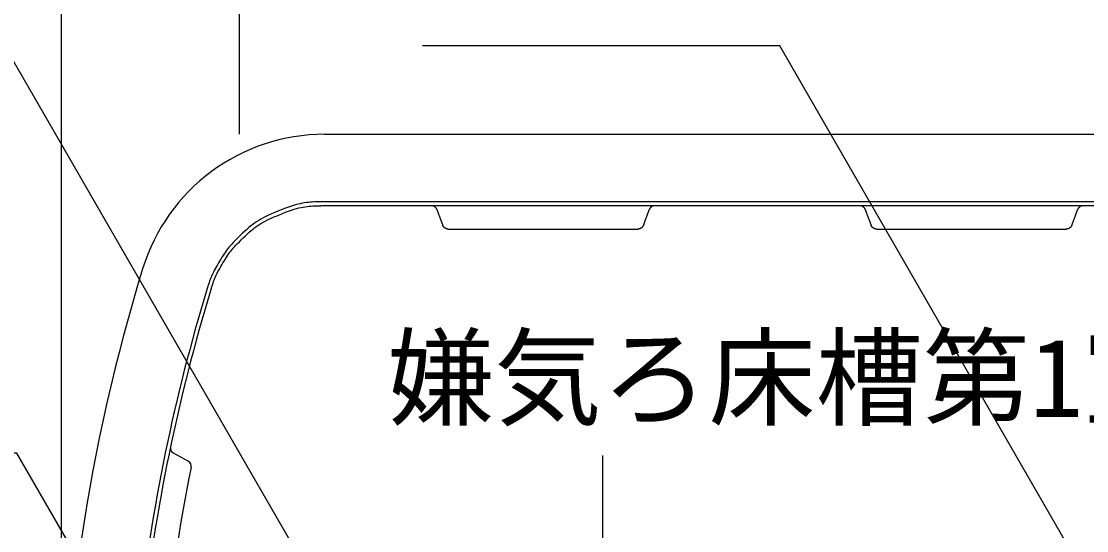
# Model space of a CAD drawing. Units: millimetres, scale not verified. Extents: x -8910 to 8910, y -6308 to 6308.
# Drawn here: x -6097 to -5201, y 1079 to 1507 of the extents above; entities that cross this region are included whole.
import ezdxf
from ezdxf.enums import TextEntityAlignment as Align

# ---------------------------------------------------------------- set-up
doc = ezdxf.new("R2010")
doc.units = ezdxf.units.MM
doc.header["$LTSCALE"] = 30
doc.linetypes.add('CHAIN2', pattern=[12, 9, -1, 1, -1])
for name, color, linetype, lineweight in [('0-2_08', 2, 'CHAIN2', 25), ('0-5_空気管', 3, 'Continuous', 25), ('0-6_機器', 2, 'Continuous', 25)]:
    doc.layers.add(name, color=color, linetype=linetype, lineweight=lineweight)
doc.styles.add('ＭＳ ゴシック', font='')
doc.styles.get('ＭＳ ゴシック').set_extended_font_data('MS Gothic')

msp = doc.modelspace()

# ---------------------------------------------------------------- linework, layer by layer
at = {"layer": '0-2_08'}
msp.add_line((-5913.24, 1412.41), (-5913.24, 1812.41), dxfattribs=at)
at = {"layer": '0-5_空気管'}
for p, q in [((-5459.4, 1486.58), (-5759.67, 1486.58)), ((-5160.5, 968.88), (-5459.4, 1486.58)), ((-5841.84, 1412.42), (-3194.61, 1412.42)), ((-5016.94, 1352.42), (-5845.03, 1352.42)), ((-5569.15, 1348.64), (-5568.96, 1349.15)), ((-5209.15, 1348.64), (-5208.96, 1349.15)), ((-5742.83, 1336.58), (-5742.64, 1336.07)), ((-5382.83, 1336.58), (-5382.64, 1336.07)), ((-5738.22, 1332.8), (-5578.31, 1332.8)), ((-5378.22, 1332.8), (-5218.31, 1332.8)), ((-5956.56, 1137.88), (-5968.85, 1144.58))]:
    msp.add_line(p, q, dxfattribs=at)
at = {"layer": '0-5_空気管', "linetype": 'CHAIN2'}
msp.add_line((-5608.23, 1142.42), (-5608.23, 542.42), dxfattribs=at)
at = {"layer": '0-5_空気管'}
for points in [[(-5806, 958.76), (-6162.74, 1576.65), (-6685.47, 1576.65)], [(-5845.13, 1355.62), (-5846.26, 1355.61), (-5847.54, 1355.6), (-5848.95, 1355.57), (-5850.46, 1355.51), (-5852.06, 1355.44), (-5853.7, 1355.33), (-5855.37, 1355.18), (-5857.04, 1355), (-5858.74, 1354.76), (-5860.47, 1354.46), (-5862.28, 1354.1), (-5864.17, 1353.65), (-5866.18, 1353.11), (-5868.32, 1352.48), (-5870.62, 1351.73), (-5873.08, 1350.88), (-5875.68, 1349.92), (-5878.36, 1348.89), (-5881.07, 1347.8), (-5883.77, 1346.66), (-5886.4, 1345.52), (-5888.92, 1344.37), (-5891.27, 1343.25), (-5893.43, 1342.16), (-5895.41, 1341.1), (-5897.25, 1340.03), (-5898.99, 1338.95), (-5900.65, 1337.83), (-5902.27, 1336.64), (-5903.89, 1335.38), (-5905.54, 1334), (-5907.25, 1332.52), (-5909, 1330.94), (-5910.76, 1329.3), (-5912.5, 1327.64), (-5914.19, 1325.99), (-5915.81, 1324.37), (-5917.32, 1322.82), (-5918.7, 1321.37)], [(-5906.91, 1328.5), (-5905.22, 1330.03), (-5903.56, 1331.47), (-5901.96, 1332.8), (-5900.39, 1334.03), (-5898.82, 1335.17), (-5897.21, 1336.26), (-5895.53, 1337.31), (-5893.75, 1338.35), (-5891.83, 1339.38), (-5889.74, 1340.43), (-5887.46, 1341.52), (-5885.02, 1342.63), (-5882.47, 1343.74), (-5879.85, 1344.83), (-5877.22, 1345.89), (-5874.63, 1346.89), (-5872.11, 1347.82), (-5869.72, 1348.65), (-5867.5, 1349.37), (-5865.42, 1349.99), (-5863.48, 1350.5), (-5861.64, 1350.94), (-5859.89, 1351.29), (-5858.21, 1351.58), (-5856.57, 1351.81), (-5854.94, 1351.99), (-5853.33, 1352.13), (-5851.74, 1352.24), (-5850.19, 1352.31), (-5848.73, 1352.36), (-5847.36, 1352.39), (-5846.12, 1352.41), (-5845.03, 1352.42)], [(-5016.8, 1355.62), (-5845.13, 1355.62)], [(-5750.38, 1352.08), (-5750.45, 1352.11), (-5750.51, 1352.13), (-5750.57, 1352.15), (-5750.68, 1352.19), (-5750.74, 1352.21), (-5750.81, 1352.23), (-5750.87, 1352.24), (-5750.95, 1352.26), (-5751.02, 1352.28), (-5751.1, 1352.3), (-5751.18, 1352.31), (-5751.33, 1352.34), (-5751.4, 1352.36), (-5751.46, 1352.37), (-5751.58, 1352.39), (-5751.68, 1352.4), (-5751.73, 1352.4), (-5751.82, 1352.41), (-5751.86, 1352.41), (-5751.91, 1352.41), (-5751.95, 1352.41), (-5751.99, 1352.42)], [(-5747.49, 1349.15), (-5747.53, 1349.25), (-5747.55, 1349.3), (-5747.57, 1349.35), (-5747.59, 1349.41), (-5747.61, 1349.47), (-5747.64, 1349.54), (-5747.67, 1349.61), (-5747.71, 1349.68), (-5747.74, 1349.76), (-5747.82, 1349.9), (-5747.86, 1349.98), (-5747.91, 1350.05), (-5747.96, 1350.13), (-5748.02, 1350.21), (-5748.08, 1350.3), (-5748.16, 1350.39), (-5748.23, 1350.49), (-5748.32, 1350.59), (-5748.41, 1350.7), (-5748.61, 1350.91), (-5748.71, 1351.01), (-5748.8, 1351.1), (-5748.89, 1351.19), (-5748.98, 1351.27), (-5749.06, 1351.34), (-5749.14, 1351.41), (-5749.22, 1351.47), (-5749.29, 1351.52), (-5749.37, 1351.58), (-5749.46, 1351.63), (-5749.55, 1351.68), (-5749.64, 1351.73), (-5749.73, 1351.78), (-5749.84, 1351.83), (-5750.03, 1351.93), (-5750.13, 1351.97), (-5750.22, 1352.01), (-5750.3, 1352.05), (-5750.38, 1352.08)], [(-5564.54, 1352.42), (-5564.61, 1352.41), (-5564.76, 1352.41), (-5564.92, 1352.39), (-5565, 1352.39), (-5565.08, 1352.37), (-5565.17, 1352.36), (-5565.26, 1352.34), (-5565.35, 1352.32), (-5565.44, 1352.29), (-5565.55, 1352.26), (-5565.66, 1352.23), (-5565.78, 1352.18), (-5565.91, 1352.14), (-5566.04, 1352.09), (-5566.17, 1352.04), (-5566.3, 1351.98), (-5566.43, 1351.93), (-5566.55, 1351.87), (-5566.66, 1351.82), (-5566.77, 1351.76), (-5566.86, 1351.71), (-5566.95, 1351.66), (-5567.03, 1351.61), (-5567.12, 1351.55), (-5567.19, 1351.5), (-5567.27, 1351.44), (-5567.35, 1351.37), (-5567.43, 1351.3), (-5567.51, 1351.23), (-5567.59, 1351.16), (-5567.67, 1351.08), (-5567.75, 1351), (-5567.83, 1350.93), (-5567.9, 1350.86), (-5567.96, 1350.79), (-5568.02, 1350.73), (-5568.07, 1350.68), (-5568.11, 1350.63), (-5568.15, 1350.58)], [(-5390.38, 1352.08), (-5390.45, 1352.11), (-5390.51, 1352.13), (-5390.57, 1352.15), (-5390.68, 1352.19), (-5390.74, 1352.21), (-5390.81, 1352.23), (-5390.87, 1352.24), (-5390.95, 1352.26), (-5391.02, 1352.28), (-5391.1, 1352.3), (-5391.18, 1352.31), (-5391.33, 1352.34), (-5391.4, 1352.36), (-5391.46, 1352.37), (-5391.58, 1352.39), (-5391.68, 1352.4), (-5391.73, 1352.4), (-5391.82, 1352.41), (-5391.86, 1352.41), (-5391.91, 1352.41), (-5391.95, 1352.41), (-5391.99, 1352.42)], [(-5387.49, 1349.15), (-5387.53, 1349.25), (-5387.55, 1349.3), (-5387.57, 1349.35), (-5387.59, 1349.41), (-5387.61, 1349.47), (-5387.64, 1349.54), (-5387.67, 1349.61), (-5387.71, 1349.68), (-5387.74, 1349.76), (-5387.82, 1349.9), (-5387.86, 1349.98), (-5387.91, 1350.05), (-5387.96, 1350.13), (-5388.02, 1350.21), (-5388.08, 1350.3), (-5388.16, 1350.39), (-5388.23, 1350.49), (-5388.32, 1350.59), (-5388.41, 1350.7), (-5388.61, 1350.91), (-5388.71, 1351.01), (-5388.8, 1351.1), (-5388.89, 1351.19), (-5388.98, 1351.27), (-5389.06, 1351.34), (-5389.14, 1351.41), (-5389.22, 1351.47), (-5389.29, 1351.52), (-5389.37, 1351.58), (-5389.46, 1351.63), (-5389.55, 1351.68), (-5389.64, 1351.73), (-5389.73, 1351.78), (-5389.84, 1351.83), (-5390.03, 1351.93), (-5390.13, 1351.97), (-5390.22, 1352.01), (-5390.3, 1352.05), (-5390.38, 1352.08)], [(-5204.54, 1352.42), (-5204.61, 1352.41), (-5204.76, 1352.41), (-5204.92, 1352.39), (-5205, 1352.39), (-5205.08, 1352.37), (-5205.17, 1352.36), (-5205.26, 1352.34), (-5205.35, 1352.32), (-5205.44, 1352.29), (-5205.55, 1352.26), (-5205.66, 1352.23), (-5205.78, 1352.18), (-5205.91, 1352.14), (-5206.04, 1352.09), (-5206.17, 1352.04), (-5206.3, 1351.98), (-5206.43, 1351.93), (-5206.55, 1351.87), (-5206.66, 1351.82), (-5206.77, 1351.76), (-5206.86, 1351.71), (-5206.95, 1351.66), (-5207.03, 1351.61), (-5207.12, 1351.55), (-5207.19, 1351.5), (-5207.27, 1351.44), (-5207.35, 1351.37), (-5207.43, 1351.3), (-5207.51, 1351.23), (-5207.59, 1351.16), (-5207.67, 1351.08), (-5207.75, 1351), (-5207.83, 1350.93), (-5207.9, 1350.86), (-5207.96, 1350.79), (-5208.02, 1350.73), (-5208.07, 1350.68), (-5208.11, 1350.63), (-5208.15, 1350.58)], [(-5747.49, 1349.15), (-5747.36, 1348.79), (-5747.3, 1348.64), (-5747.24, 1348.46), (-5747.16, 1348.25), (-5747.07, 1348.02), (-5746.98, 1347.77), (-5746.88, 1347.51), (-5746.79, 1347.24), (-5746.58, 1346.7), (-5746.48, 1346.42), (-5746.37, 1346.13), (-5746.26, 1345.84), (-5746.15, 1345.52), (-5746.02, 1345.18), (-5745.89, 1344.82), (-5745.74, 1344.43), (-5745.58, 1344), (-5745.41, 1343.55), (-5745.24, 1343.09), (-5745.06, 1342.61), (-5744.89, 1342.13), (-5744.72, 1341.67), (-5744.55, 1341.22), (-5744.39, 1340.79), (-5744.24, 1340.4), (-5744.11, 1340.04), (-5743.98, 1339.7), (-5743.87, 1339.38), (-5743.76, 1339.08), (-5743.65, 1338.8), (-5743.55, 1338.52), (-5743.45, 1338.25), (-5743.34, 1337.98), (-5743.25, 1337.71), (-5743.15, 1337.45), (-5743.06, 1337.2), (-5742.97, 1336.97), (-5742.89, 1336.76), (-5742.83, 1336.58)], [(-5573.82, 1336.07), (-5573.68, 1336.43), (-5573.63, 1336.58), (-5573.56, 1336.76), (-5573.48, 1336.97), (-5573.39, 1337.2), (-5573.3, 1337.45), (-5573.21, 1337.71), (-5573.11, 1337.98), (-5573.01, 1338.25), (-5572.8, 1338.8), (-5572.7, 1339.08), (-5572.58, 1339.38), (-5572.47, 1339.7), (-5572.34, 1340.04), (-5572.21, 1340.4), (-5572.06, 1340.79), (-5571.91, 1341.22), (-5571.74, 1341.67), (-5571.56, 1342.13), (-5571.39, 1342.61), (-5571.21, 1343.09), (-5571.04, 1343.55), (-5570.87, 1344), (-5570.71, 1344.43), (-5570.57, 1344.82), (-5570.43, 1345.18), (-5570.31, 1345.52), (-5570.19, 1345.84), (-5570.08, 1346.13), (-5569.97, 1346.42), (-5569.87, 1346.7), (-5569.77, 1346.97), (-5569.67, 1347.24), (-5569.57, 1347.51), (-5569.47, 1347.77), (-5569.38, 1348.02), (-5569.3, 1348.25), (-5569.22, 1348.46), (-5569.15, 1348.64)], [(-5568.15, 1350.58), (-5568.19, 1350.53), (-5568.23, 1350.48), (-5568.26, 1350.43), (-5568.3, 1350.38), (-5568.34, 1350.32), (-5568.38, 1350.26), (-5568.43, 1350.2), (-5568.47, 1350.13), (-5568.51, 1350.06), (-5568.55, 1349.99), (-5568.59, 1349.93), (-5568.63, 1349.87), (-5568.66, 1349.81), (-5568.69, 1349.76), (-5568.72, 1349.71), (-5568.77, 1349.62), (-5568.79, 1349.58), (-5568.86, 1349.41), (-5568.88, 1349.37), (-5568.91, 1349.3), (-5568.92, 1349.26), (-5568.93, 1349.23), (-5568.96, 1349.15)], [(-5387.49, 1349.15), (-5387.36, 1348.79), (-5387.3, 1348.64), (-5387.24, 1348.46), (-5387.16, 1348.25), (-5387.07, 1348.02), (-5386.98, 1347.77), (-5386.88, 1347.51), (-5386.79, 1347.24), (-5386.58, 1346.7), (-5386.48, 1346.42), (-5386.37, 1346.13), (-5386.26, 1345.84), (-5386.15, 1345.52), (-5386.02, 1345.18), (-5385.89, 1344.82), (-5385.74, 1344.43), (-5385.58, 1344), (-5385.41, 1343.55), (-5385.24, 1343.09), (-5385.06, 1342.61), (-5384.89, 1342.13), (-5384.72, 1341.67), (-5384.55, 1341.22), (-5384.39, 1340.79), (-5384.24, 1340.4), (-5384.11, 1340.04), (-5383.98, 1339.7), (-5383.87, 1339.38), (-5383.76, 1339.08), (-5383.65, 1338.8), (-5383.55, 1338.52), (-5383.45, 1338.25), (-5383.34, 1337.98), (-5383.25, 1337.71), (-5383.15, 1337.45), (-5383.06, 1337.2), (-5382.97, 1336.97), (-5382.89, 1336.76), (-5382.83, 1336.58)], [(-5213.82, 1336.07), (-5213.68, 1336.43), (-5213.63, 1336.58), (-5213.56, 1336.76), (-5213.48, 1336.97), (-5213.39, 1337.2), (-5213.3, 1337.45), (-5213.21, 1337.71), (-5213.11, 1337.98), (-5213.01, 1338.25), (-5212.8, 1338.8), (-5212.7, 1339.08), (-5212.58, 1339.38), (-5212.47, 1339.7), (-5212.34, 1340.04), (-5212.21, 1340.4), (-5212.06, 1340.79), (-5211.91, 1341.22), (-5211.74, 1341.67), (-5211.56, 1342.13), (-5211.39, 1342.61), (-5211.21, 1343.09), (-5211.04, 1343.55), (-5210.87, 1344), (-5210.71, 1344.43), (-5210.57, 1344.82), (-5210.43, 1345.18), (-5210.31, 1345.52), (-5210.19, 1345.84), (-5210.08, 1346.13), (-5209.97, 1346.42), (-5209.87, 1346.7), (-5209.77, 1346.97), (-5209.67, 1347.24), (-5209.57, 1347.51), (-5209.47, 1347.77), (-5209.38, 1348.02), (-5209.3, 1348.25), (-5209.22, 1348.46), (-5209.15, 1348.64)], [(-5208.15, 1350.58), (-5208.19, 1350.53), (-5208.23, 1350.48), (-5208.26, 1350.43), (-5208.3, 1350.38), (-5208.34, 1350.32), (-5208.38, 1350.26), (-5208.43, 1350.2), (-5208.47, 1350.13), (-5208.51, 1350.06), (-5208.55, 1349.99), (-5208.59, 1349.93), (-5208.63, 1349.87), (-5208.66, 1349.81), (-5208.69, 1349.76), (-5208.72, 1349.71), (-5208.77, 1349.62), (-5208.79, 1349.58), (-5208.86, 1349.41), (-5208.88, 1349.37), (-5208.91, 1349.3), (-5208.92, 1349.26), (-5208.93, 1349.23), (-5208.96, 1349.15)], [(-5741.79, 1334.59), (-5741.87, 1334.69), (-5741.94, 1334.78), (-5741.98, 1334.84), (-5742.02, 1334.9), (-5742.1, 1335.02), (-5742.14, 1335.09), (-5742.19, 1335.16), (-5742.23, 1335.23), (-5742.27, 1335.29), (-5742.31, 1335.35), (-5742.34, 1335.41), (-5742.37, 1335.46), (-5742.4, 1335.51), (-5742.42, 1335.56), (-5742.44, 1335.6), (-5742.47, 1335.64), (-5742.48, 1335.68), (-5742.5, 1335.73), (-5742.52, 1335.77), (-5742.54, 1335.81), (-5742.56, 1335.85), (-5742.57, 1335.89), (-5742.58, 1335.92), (-5742.59, 1335.96), (-5742.61, 1335.98), (-5742.64, 1336.07)], [(-5738.22, 1332.8), (-5738.29, 1332.81), (-5738.36, 1332.81), (-5738.44, 1332.81), (-5738.52, 1332.82), (-5738.6, 1332.83), (-5738.68, 1332.83), (-5738.76, 1332.85), (-5738.85, 1332.86), (-5738.93, 1332.88), (-5739.02, 1332.9), (-5739.12, 1332.93), (-5739.23, 1332.96), (-5739.34, 1332.99), (-5739.46, 1333.04), (-5739.58, 1333.08), (-5739.71, 1333.13), (-5739.84, 1333.18), (-5739.98, 1333.24), (-5740.1, 1333.29), (-5740.22, 1333.35), (-5740.34, 1333.4), (-5740.44, 1333.46), (-5740.54, 1333.51), (-5740.63, 1333.56), (-5740.71, 1333.61), (-5740.79, 1333.67), (-5740.87, 1333.72), (-5740.95, 1333.78), (-5741.03, 1333.85), (-5741.11, 1333.91), (-5741.27, 1334.06), (-5741.35, 1334.14), (-5741.43, 1334.22), (-5741.5, 1334.29), (-5741.57, 1334.36), (-5741.64, 1334.43), (-5741.69, 1334.49), (-5741.74, 1334.54), (-5741.79, 1334.59)], [(-5573.82, 1336.07), (-5573.86, 1335.97), (-5573.87, 1335.92), (-5573.89, 1335.87), (-5573.91, 1335.81), (-5573.94, 1335.75), (-5573.96, 1335.68), (-5574.03, 1335.54), (-5574.06, 1335.46), (-5574.1, 1335.39), (-5574.14, 1335.32), (-5574.18, 1335.24), (-5574.23, 1335.17), (-5574.28, 1335.09), (-5574.34, 1335.01), (-5574.41, 1334.92), (-5574.48, 1334.83), (-5574.56, 1334.73), (-5574.65, 1334.63), (-5574.74, 1334.52), (-5574.93, 1334.31), (-5575.03, 1334.21), (-5575.12, 1334.12), (-5575.21, 1334.03), (-5575.3, 1333.95), (-5575.38, 1333.88), (-5575.46, 1333.81), (-5575.54, 1333.75), (-5575.62, 1333.7), (-5575.7, 1333.64), (-5575.78, 1333.59), (-5575.87, 1333.54), (-5575.96, 1333.49), (-5576.06, 1333.44), (-5576.16, 1333.39), (-5576.36, 1333.29), (-5576.45, 1333.25), (-5576.54, 1333.21), (-5576.63, 1333.17), (-5576.7, 1333.14)], [(-5381.79, 1334.59), (-5381.87, 1334.69), (-5381.94, 1334.78), (-5381.98, 1334.84), (-5382.02, 1334.9), (-5382.1, 1335.02), (-5382.14, 1335.09), (-5382.19, 1335.16), (-5382.23, 1335.23), (-5382.27, 1335.29), (-5382.31, 1335.35), (-5382.34, 1335.41), (-5382.37, 1335.46), (-5382.4, 1335.51), (-5382.42, 1335.56), (-5382.44, 1335.6), (-5382.47, 1335.64), (-5382.48, 1335.68), (-5382.5, 1335.73), (-5382.52, 1335.77), (-5382.54, 1335.81), (-5382.56, 1335.85), (-5382.57, 1335.89), (-5382.58, 1335.92), (-5382.59, 1335.96), (-5382.61, 1335.98), (-5382.64, 1336.07)], [(-5378.22, 1332.8), (-5378.29, 1332.81), (-5378.36, 1332.81), (-5378.44, 1332.81), (-5378.52, 1332.82), (-5378.6, 1332.83), (-5378.68, 1332.83), (-5378.76, 1332.85), (-5378.85, 1332.86), (-5378.93, 1332.88), (-5379.02, 1332.9), (-5379.12, 1332.93), (-5379.23, 1332.96), (-5379.34, 1332.99), (-5379.46, 1333.04), (-5379.58, 1333.08), (-5379.71, 1333.13), (-5379.84, 1333.18), (-5379.98, 1333.24), (-5380.1, 1333.29), (-5380.22, 1333.35), (-5380.34, 1333.4), (-5380.44, 1333.46), (-5380.54, 1333.51), (-5380.63, 1333.56), (-5380.71, 1333.61), (-5380.79, 1333.67), (-5380.87, 1333.72), (-5380.95, 1333.78), (-5381.03, 1333.85), (-5381.11, 1333.91), (-5381.27, 1334.06), (-5381.35, 1334.14), (-5381.43, 1334.22), (-5381.5, 1334.29), (-5381.57, 1334.36), (-5381.64, 1334.43), (-5381.69, 1334.49), (-5381.74, 1334.54), (-5381.79, 1334.59)], [(-5213.82, 1336.07), (-5213.86, 1335.97), (-5213.87, 1335.92), (-5213.89, 1335.87), (-5213.91, 1335.81), (-5213.94, 1335.75), (-5213.96, 1335.68), (-5214.03, 1335.54), (-5214.06, 1335.46), (-5214.1, 1335.39), (-5214.14, 1335.32), (-5214.18, 1335.24), (-5214.23, 1335.17), (-5214.28, 1335.09), (-5214.34, 1335.01), (-5214.41, 1334.92), (-5214.48, 1334.83), (-5214.56, 1334.73), (-5214.65, 1334.63), (-5214.74, 1334.52), (-5214.93, 1334.31), (-5215.03, 1334.21), (-5215.12, 1334.12), (-5215.21, 1334.03), (-5215.3, 1333.95), (-5215.38, 1333.88), (-5215.46, 1333.81), (-5215.54, 1333.75), (-5215.62, 1333.7), (-5215.7, 1333.64), (-5215.78, 1333.59), (-5215.87, 1333.54), (-5215.96, 1333.49), (-5216.06, 1333.44), (-5216.16, 1333.39), (-5216.36, 1333.29), (-5216.45, 1333.25), (-5216.54, 1333.21), (-5216.63, 1333.17), (-5216.7, 1333.14)], [(-5937.43, 1281.8), (-5937.03, 1283.12), (-5936.86, 1283.67), (-5936.65, 1284.33), (-5936.42, 1285.08), (-5936.15, 1285.9), (-5935.86, 1286.78), (-5935.55, 1287.71), (-5935.21, 1288.67), (-5934.86, 1289.63), (-5934.48, 1290.59), (-5934.09, 1291.57), (-5933.66, 1292.56), (-5933.2, 1293.59), (-5932.68, 1294.67), (-5932.12, 1295.81), (-5931.48, 1297.02), (-5930.78, 1298.33), (-5930, 1299.73), (-5929.15, 1301.2), (-5928.26, 1302.72), (-5927.33, 1304.26), (-5926.4, 1305.8), (-5925.46, 1307.29), (-5924.55, 1308.73), (-5923.67, 1310.07), (-5922.84, 1311.3), (-5922.03, 1312.44), (-5921.23, 1313.53), (-5920.4, 1314.6), (-5919.52, 1315.67), (-5918.57, 1316.78), (-5917.51, 1317.95), (-5916.32, 1319.23), (-5914.98, 1320.63), (-5913.51, 1322.13), (-5911.94, 1323.7), (-5910.3, 1325.3), (-5908.62, 1326.92), (-5906.91, 1328.5)], [(-5576.7, 1333.14), (-5576.77, 1333.11), (-5576.83, 1333.09), (-5576.89, 1333.07), (-5577.01, 1333.03), (-5577.07, 1333.01), (-5577.13, 1332.99), (-5577.2, 1332.98), (-5577.27, 1332.96), (-5577.35, 1332.94), (-5577.5, 1332.91), (-5577.65, 1332.88), (-5577.72, 1332.86), (-5577.78, 1332.85), (-5577.84, 1332.84), (-5577.9, 1332.83), (-5578, 1332.82), (-5578.05, 1332.82), (-5578.14, 1332.81), (-5578.19, 1332.81), (-5578.23, 1332.81), (-5578.27, 1332.81), (-5578.31, 1332.8)], [(-5216.7, 1333.14), (-5216.77, 1333.11), (-5216.83, 1333.09), (-5216.89, 1333.07), (-5217.01, 1333.03), (-5217.07, 1333.01), (-5217.13, 1332.99), (-5217.2, 1332.98), (-5217.27, 1332.96), (-5217.35, 1332.94), (-5217.5, 1332.91), (-5217.65, 1332.88), (-5217.72, 1332.86), (-5217.78, 1332.85), (-5217.84, 1332.84), (-5217.9, 1332.83), (-5218, 1332.82), (-5218.05, 1332.82), (-5218.14, 1332.81), (-5218.19, 1332.81), (-5218.23, 1332.81), (-5218.27, 1332.81), (-5218.31, 1332.8)], [(-5918.7, 1321.37), (-5919.93, 1320.05), (-5921.03, 1318.84), (-5922.01, 1317.7), (-5922.92, 1316.59), (-5923.78, 1315.49), (-5924.6, 1314.37), (-5925.44, 1313.19), (-5926.29, 1311.92), (-5927.2, 1310.53), (-5928.14, 1309.05), (-5929.1, 1307.51), (-5930.07, 1305.93), (-5931.02, 1304.34), (-5931.95, 1302.77), (-5932.82, 1301.24), (-5933.63, 1299.8), (-5934.35, 1298.45), (-5935.01, 1297.2), (-5935.59, 1296.02), (-5936.12, 1294.91), (-5936.6, 1293.85), (-5937.04, 1292.82), (-5937.45, 1291.82), (-5937.83, 1290.83), (-5938.2, 1289.83), (-5938.55, 1288.85), (-5938.87, 1287.89), (-5939.17, 1286.98), (-5939.45, 1286.13), (-5939.69, 1285.35), (-5939.9, 1284.68), (-5940.49, 1282.75)], [(-5971.35, 1149.99), (-5971.38, 1149.88), (-5971.39, 1149.84), (-5971.4, 1149.78), (-5971.41, 1149.72), (-5971.42, 1149.66), (-5971.45, 1149.51), (-5971.46, 1149.43), (-5971.47, 1149.35), (-5971.47, 1149.27), (-5971.48, 1149.18), (-5971.48, 1149.1), (-5971.49, 1149.01), (-5971.48, 1148.92), (-5971.48, 1148.81), (-5971.47, 1148.71), (-5971.46, 1148.59), (-5971.44, 1148.47), (-5971.42, 1148.33), (-5971.4, 1148.2), (-5971.37, 1148.06), (-5971.34, 1147.92), (-5971.32, 1147.78), (-5971.29, 1147.65), (-5971.26, 1147.53), (-5971.23, 1147.41), (-5971.2, 1147.31), (-5971.16, 1147.21), (-5971.13, 1147.12), (-5971.05, 1146.94), (-5971.01, 1146.85), (-5970.96, 1146.76), (-5970.91, 1146.66), (-5970.85, 1146.56), (-5970.79, 1146.46), (-5970.73, 1146.36), (-5970.67, 1146.26), (-5970.6, 1146.17), (-5970.55, 1146.08), (-5970.49, 1146)], [(-5941.6, 869.31), (-6100.51, 1144.54), (-6385.51, 1144.54)], [(-5970.49, 1146), (-5970.44, 1145.93), (-5970.39, 1145.87), (-5970.35, 1145.81), (-5970.3, 1145.75), (-5970.21, 1145.65), (-5970.17, 1145.6), (-5969.99, 1145.43), (-5969.93, 1145.37), (-5969.8, 1145.24), (-5969.73, 1145.18), (-5969.66, 1145.12), (-5969.6, 1145.07), (-5969.54, 1145.03), (-5969.49, 1144.98), (-5969.44, 1144.94), (-5969.39, 1144.9), (-5969.35, 1144.87), (-5969.26, 1144.81), (-5969.21, 1144.78), (-5969.17, 1144.76), (-5969.12, 1144.73), (-5969.08, 1144.7), (-5969.04, 1144.68), (-5969, 1144.66), (-5968.97, 1144.64), (-5968.94, 1144.62), (-5968.85, 1144.58)]]:
    msp.add_lwpolyline(points, dxfattribs=at)
for centre, radius, start, end in [((-5841.84, 1252.42), 160, 90, 162.9709), ((-4503.23, 842.42), 1560, 162.97089, 197.02907), ((-4503.23, 842.42), 1503.2, 162.967, 173.836), ((-4503.23, 842.42), 1500, 162.967, 173.836), ((-4526.81, 842.42), 1456.42, 168.51099, 174.353)]:
    msp.add_arc(centre, radius, start, end, dxfattribs=at)
msp.add_ellipse((-5958.95, 1133.49), major_axis=(5.01, 0), ratio=0.9986, start_param=6.082938, end_param=7.354808, dxfattribs=at)
at = {"layer": '0-6_機器'}
msp.add_lwpolyline([(-6063.24, 1762.42), (-6063.24, -77.58), (-2973.21, -77.58)], dxfattribs=at)

# ---------------------------------------------------------------- texts
at = {"layer": '0-5_空気管', "color": 4, "style": 'ＭＳ ゴシック'}
msp.add_text('嫌気ろ床槽第1室', height=65.98, dxfattribs=at).set_placement((-5789.17, 1155.03), align=Align.BOTTOM_LEFT)

doc.saveas('drawing.dxf')
